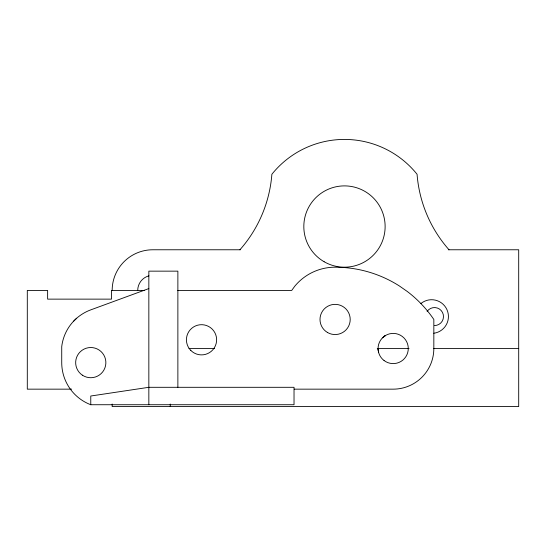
<?xml version="1.0" encoding="UTF-8"?>
<svg xmlns="http://www.w3.org/2000/svg" width="546" height="546" viewBox="0 0 546 546"><rect width="100%" height="100%" fill="white"/><g stroke="black" fill="none" stroke-linecap="round" stroke-linejoin="round"><path stroke-width="0.82" d="M73.737 321.048L76.699 318.209M382.5 337.824L385.626 335.421M383.551 336.862L385.087 335.749M148.84 288.575L90.766 309.869A44.752 44.752 0 0 0 61.725 346.649L61.725 362.619A45.045 45.045 0 0 0 90.766 404.729L294.028 404.729L294.028 387.305L148.84 387.305L90.766 396.014L90.766 404.729M240.411 249.768L152.819 249.768A40.657 40.657 0 0 0 112.169 290.424M448.3 249.768L518.7 249.768L518.7 406.572L112.169 406.572L112.169 404.033M144.663 290.424L111.507 290.424L111.507 299.133L47.625 299.133L47.625 290.424L27.3 290.424L27.3 389.155L71.649 389.155M177.757 290.424L291.721 290.424L294.826 286.145A52.266 52.266 0 0 1 341.653 267.601L344.779 267.588A119.376 119.376 0 0 1 399.324 285.94L407.275 291.475A119.376 119.376 0 0 1 433.831 319.458L433.831 348.498A40.657 40.657 0 0 1 393.181 389.155L294.246 389.155M188.943 348.498L214.544 348.498M377.272 348.498L409.063 348.498M433.504 348.498L518.7 348.498M378.596 352.409L378.078 348.498L378.201 350.389M177.873 387.305L177.873 271.15L148.84 271.15L148.84 404.729M170.243 404.047L170.243 406.572M427.115 311.397A9.002 9.002 0 0 1 442.472 312.401A9.002 9.002 0 0 1 434.493 325.559M137.722 290.424A15.097 15.097 0 0 1 148.915 275.839M239.933 249.768A128.993 128.993 0 0 0 271.874 174.27A93.045 93.045 0 0 1 417.069 174.27A128.993 128.993 0 0 0 449.01 249.768M420.754 303.658A16.844 16.844 0 0 1 447.003 309.773A16.844 16.844 0 0 1 433.783 333.258M324.147 261.746A40.657 40.657 0 0 0 385.128 226.542A40.657 40.657 0 0 0 324.147 191.332A40.657 40.657 0 0 0 324.147 261.746M384.05 360.524A15.097 15.097 0 0 0 408.162 350.389A15.097 15.097 0 0 0 387.326 334.582A15.097 15.097 0 0 0 384.05 360.524M190.847 350.464A15.097 15.097 0 0 0 216.114 343.693A15.097 15.097 0 0 0 197.618 325.204A15.097 15.097 0 0 0 190.847 350.464M327.552 332.534A15.097 15.097 0 0 0 350.204 319.458A15.097 15.097 0 0 0 327.552 306.381A15.097 15.097 0 0 0 327.552 332.534M82.405 375.198A15.097 15.097 0 0 0 105.835 363.568A15.097 15.097 0 0 0 84.05 349.099A15.097 15.097 0 0 0 82.405 375.198"/></g></svg>
